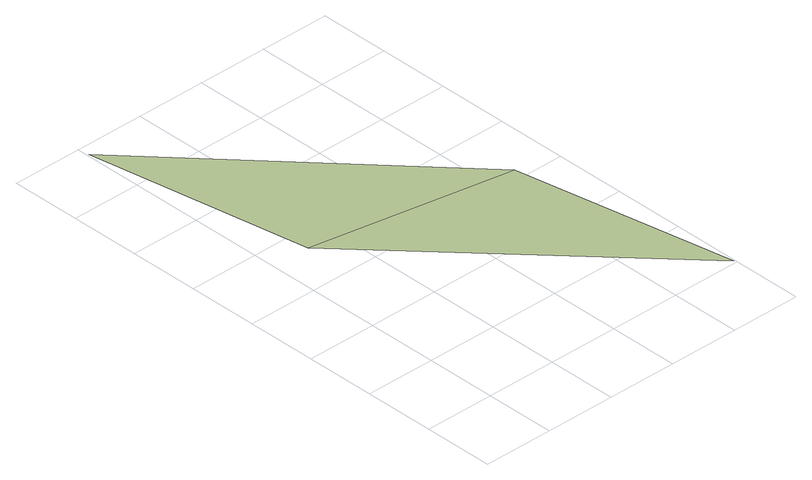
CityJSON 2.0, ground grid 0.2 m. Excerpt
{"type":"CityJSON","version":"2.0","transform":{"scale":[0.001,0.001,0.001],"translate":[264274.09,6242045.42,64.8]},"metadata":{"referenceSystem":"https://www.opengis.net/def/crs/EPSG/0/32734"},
"CityObjects":{
"terrain1":{"type":"TINRelief","geometry":[{"type":"CompositeSurface","lod":"1","boundaries":[[[0,1,2]],[[3,1,0]]]}]}
},
"vertices":[
[111,735,0],[683,634,0],[5,1369,0],[798,8,0]
]}
